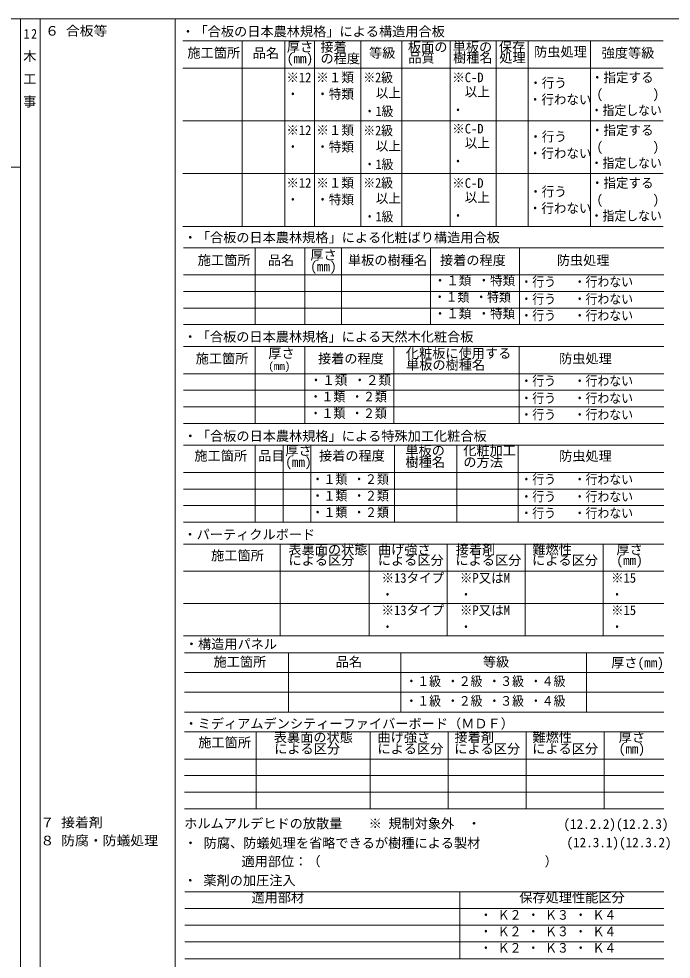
# Model space of a CAD drawing. Units: millimetres on the paper. Extents: x -395 to 397, y -284 to 286.
# Drawn here: x 0.9 to 198.9, y 0.7 to 286.2 of the extents above; entities that cross this region are included whole.
import ezdxf
from ezdxf.enums import TextEntityAlignment as Align

# ---------------------------------------------------------------- set-up
doc = ezdxf.new("R2010")
doc.units = ezdxf.units.MM
for name, color, linetype, lineweight in [('0-1', 4, 'Continuous', 9), ('0-2_文字', 7, 'Continuous', 9), ('0-F_ﾀｲﾄﾙ', 5, 'Continuous', 9)]:
    doc.layers.add(name, color=color, linetype=linetype, lineweight=lineweight)
doc.styles.add('@ＭＳ ゴシック', font='')
doc.styles.add('ＭＳ ゴシック', font='')
doc.styles.get('@ＭＳ ゴシック').set_extended_font_data('@MS Gothic')
doc.styles.get('ＭＳ ゴシック').set_extended_font_data('MS Gothic')

msp = doc.modelspace()

# ---------------------------------------------------------------- linework, layer by layer
at = {"layer": '0-1'}
for p, q in [((1.369, 286.235), (1.369, -261.265)), ((7.369, 286.235), (7.369, -261.265)), ((48.369, 286.235), (48.369, -261.265)), ((50.674, 279.514), (196.458, 279.514)), ((68.674, 279.514), (68.674, 223.219)), ((81.594, 279.514), (81.594, 223.219)), ((90.657, 279.514), (90.657, 223.219)), ((104.684, 279.514), (104.684, 223.219)), ((117.198, 279.514), (117.198, 223.219)), ((131.783, 279.514), (131.783, 223.219)), ((145.84, 279.514), (145.84, 223.219)), ((155.484, 279.514), (155.484, 223.219)), ((174.433, 279.514), (174.433, 223.219)), ((50.674, 271.26), (196.458, 271.26)), ((50.674, 255.247), (196.458, 255.247)), ((-196.631, 241.235), (1.369, 241.235)), ((50.674, 239.233), (196.458, 239.233)), ((50.674, 223.219), (196.458, 223.219)), ((50.869, 216.726), (196.653, 216.726)), ((72.663, 216.726), (72.663, 193.376)), ((87.663, 216.726), (87.663, 193.376)), ((98.857, 216.726), (98.857, 193.376)), ((125.877, 216.726), (125.877, 193.376)), ((152.897, 216.726), (152.897, 193.376)), ((50.869, 208.473), (196.653, 208.473)), ((50.869, 203.44), (196.653, 203.44)), ((50.869, 198.408), (196.653, 198.408)), ((50.869, 193.376), (196.653, 193.376)), ((50.869, 186.726), (196.653, 186.726)), ((72.663, 186.726), (72.663, 163.376)), ((87.663, 186.726), (87.663, 163.376)), ((114.683, 186.726), (114.683, 163.376)), ((152.794, 186.726), (152.794, 163.376)), ((50.869, 178.473), (196.653, 178.473)), ((50.869, 173.44), (196.653, 173.44)), ((50.869, 168.408), (196.653, 168.408)), ((50.869, 163.376), (196.653, 163.376)), ((50.869, 156.726), (196.653, 156.726)), ((72.663, 156.726), (72.663, 133.376)), ((81.148, 156.726), (81.148, 133.376)), ((89.566, 156.726), (89.566, 133.376)), ((114.975, 156.726), (114.975, 133.376)), ((133.862, 156.726), (133.862, 133.376)), ((152.497, 156.726), (152.497, 133.376)), ((50.869, 148.473), (196.653, 148.473)), ((50.869, 143.44), (196.653, 143.44)), ((50.869, 138.408), (196.653, 138.408)), ((50.869, 133.376), (196.653, 133.376)), ((50.869, 126.726), (196.653, 126.726)), ((80.207, 126.726), (80.207, 98.845)), ((107.227, 126.726), (107.227, 98.845)), ((130.915, 126.726), (130.915, 98.845)), ((154.604, 126.726), (154.604, 98.845)), ((178.293, 126.726), (178.293, 98.845)), ((50.869, 118.473), (196.653, 118.473)), ((50.869, 108.659), (196.653, 108.659)), ((50.869, 98.845), (196.653, 98.845)), ((51.136, 93.726), (196.653, 93.726)), ((82.786, 93.726), (82.786, 75.726)), ((116.869, 93.726), (116.869, 75.726)), ((173.213, 93.726), (173.213, 75.726)), ((51.136, 87.736), (196.653, 87.736)), ((51.136, 81.726), (196.653, 81.726)), ((51.136, 75.726), (196.653, 75.726)), ((51.136, 69.726), (196.653, 69.726)), ((72.931, 69.726), (72.931, 46.376)), ((107.494, 69.726), (107.494, 46.376)), ((131.183, 69.726), (131.183, 46.376)), ((154.871, 69.726), (154.871, 46.376)), ((178.56, 69.726), (178.56, 46.376)), ((51.136, 61.473), (196.653, 61.473)), ((51.136, 56.44), (196.653, 56.44)), ((51.136, 51.408), (196.653, 51.408)), ((51.136, 46.376), (196.653, 46.376)), ((51.292, 21.151), (196.653, 21.151)), ((134.811, 21.151), (134.811, 0.831)), ((51.292, 16.071), (196.653, 16.071)), ((51.292, 10.991), (196.653, 10.991)), ((51.292, 5.911), (196.653, 5.911)), ((51.292, 0.831), (196.653, 0.831))]:
    msp.add_line(p, q, dxfattribs=at)
at = {"layer": '0-2_文字'}
msp.add_line((51.292, 16.071), (81.616, 16.071), dxfattribs=at)
at = {"layer": '0-F_ﾀｲﾄﾙ', "color": 7}
msp.add_lwpolyline([(-81.537, 286.235), (397.369, 286.235), (397.369, -283.681)], dxfattribs=at)

# ---------------------------------------------------------------- texts
at = {"layer": '0-2_文字', "style": 'ＭＳ ゴシック'}
for s, width, p in [('６ 合板等', 1.05, (8.842, 280.241)), ('※12', 0.95, (82.102, 266.095)), ('※１類', 0.95, (91.182, 266.095)), ('※2級', 0.9, (105.469, 266.095)), ('※C-D', 0.95, (132.468, 266.095)), ('・行う', 0.95, (155.853, 264.425)), ('・指定する', 0.95, (174.577, 266.095)), ('\u3000以上', 0.95, (105.469, 261.409)), ('\u3000以上', 0.95, (132.468, 261.782)), ('・', 0.9, (82.26, 261.063)), ('・特類', 0.95, (91.182, 261.063)), ('・行わない', 0.95, (155.73, 259.393)), ('(        )', 0.95, (176.3, 261.063)), ('・1級', 0.9, (105.579, 255.822)), ('・指定しない', 0.9, (174.486, 256.125)), ('・', 0.9, (132.401, 256.195)), ('※１類', 0.95, (91.182, 250.081)), ('※2級', 0.9, (105.469, 249.987)), ('※C-D', 0.95, (132.468, 250.529)), ('・指定する', 0.95, (174.577, 250.081)), ('※12', 0.95, (82.102, 250.081)), ('・行う', 0.95, (155.853, 248.103)), ('・特類', 0.95, (91.182, 245.049)), ('\u3000以上', 0.95, (105.469, 245.301)), ('\u3000以上', 0.95, (132.468, 246.216)), ('(        )', 0.95, (176.3, 245.049)), ('・', 0.9, (82.26, 245.049)), ('・行わない', 0.95, (155.73, 243.071)), ('・1級', 0.9, (105.579, 239.714)), ('・', 0.9, (132.401, 240.629)), ('・指定しない', 0.9, (174.486, 240.111)), ('※12', 0.95, (82.102, 234.067)), ('※１類', 0.95, (91.182, 234.067)), ('※2級', 0.9, (105.469, 234.094)), ('※C-D', 0.95, (132.468, 234.015)), ('・指定する', 0.95, (174.577, 234.067)), ('・行う', 0.95, (155.853, 231.418)), ('・', 0.9, (82.26, 229.035)), ('・特類', 0.95, (91.182, 229.035)), ('\u3000以上', 0.95, (105.469, 229.408)), ('\u3000以上', 0.95, (132.468, 229.702)), ('(        )', 0.95, (176.3, 229.035)), ('・行わない', 0.95, (155.73, 226.386)), ('・1級', 0.9, (105.579, 223.821)), ('・', 0.9, (132.401, 224.115)), ('・指定しない', 0.9, (174.486, 224.097)), ('・１類 ・特類', 0.95, (126.847, 204.456)), ('・行う\u3000 ・行わない', 0.9, (153.155, 204.056)), ('・１類 ・特類', 0.9, (126.847, 199.424)), ('・行う\u3000 ・行わない', 0.9, (153.155, 198.817)), ('・１類 ・特類', 0.95, (126.847, 194.392)), ('・行う\u3000 ・行わない', 0.9, (153.155, 193.819)), ('・１類 ・２類', 0.95, (89.174, 174.192)), ('・行う\u3000 ・行わない', 0.9, (153.155, 173.951)), ('・１類 ・２類', 0.9, (89.174, 169.16)), ('・行う\u3000 ・行わない', 0.9, (153.155, 168.712)), ('・１類 ・２類', 0.9, (89.174, 164.127)), ('・行う\u3000 ・行わない', 0.9, (153.155, 163.714)), ('・１類 ・２類', 0.9, (89.78, 144.112)), ('・行う\u3000 ・行わない', 0.9, (153.155, 144.057)), ('・１類 ・２類', 0.9, (89.78, 139.079)), ('・行う\u3000 ・行わない', 0.9, (153.155, 138.818)), ('・１類 ・２類', 0.9, (89.78, 134.047)), ('・行う\u3000 ・行わない', 0.9, (153.155, 133.82)), ('※13タイプ', 0.95, (110.987, 114.118)), ('※P又はM', 0.95, (134.785, 114.118)), ('※15', 0.95, (180.679, 114.118)), ('・', 0.9, (111.012, 109.086)), ('・', 0.9, (134.824, 109.086)), ('・', 0.9, (180.703, 109.086)), ('※13タイプ', 0.95, (110.987, 104.304)), ('※P又はM', 0.95, (134.785, 104.304)), ('※15', 0.95, (180.679, 104.304)), ('・', 0.9, (111.012, 99.272)), ('・', 0.9, (134.824, 99.272)), ('・', 0.9, (180.703, 99.272)), ('・１級 ・２級 ・３級 ・４級', 0.9, (118.239, 82.772)), ('・１級 ・２級 ・３級 ・４級', 0.9, (118.239, 76.775)), ('７ 接着剤', 1.05, (7.426, 39.877)), ('８ 防腐・防蟻処理', 1.05, (7.426, 34.37)), ('・ Ｋ２ ・ Ｋ３ ・ Ｋ４', 0.9, (140.869, 11.785)), ('・ Ｋ２ ・ Ｋ３ ・ Ｋ４', 0.9, (140.869, 6.785)), ('・ Ｋ２ ・ Ｋ３ ・ Ｋ４', 0.9, (140.869, 1.785))]:
    msp.add_text(s, height=2.933, dxfattribs=dict(at, width=width)).set_placement(p, align=Align.BOTTOM_LEFT)
for s, height, p in [('・「合板の日本農林規格」による構造用合板', 2.933, (50.206, 280.041)), ('施工箇所', 2.933, (52.047, 273.542)), ('品名', 2.933, (71.868, 273.51)), ('厚さ', 2.933, (82.238, 275.354)), ('接着', 2.933, (92.444, 275.354)), ('等級', 2.933, (107.19, 273.542)), ('板面の', 2.933, (119.003, 275.354)), ('単板の', 2.933, (132.587, 275.354)), ('保存', 2.933, (146.612, 275.354)), ('防虫処理', 2.933, (157.326, 273.879)), ('強度等級', 2.933, (177.828, 273.542)), ('(mm)', 2.933, (82.228, 271.854)), ('の程度', 2.933, (92.459, 271.854)), ('品質', 2.933, (119.125, 272.094)), ('樹種名', 2.933, (132.71, 272.094)), ('処理', 2.933, (146.734, 272.094)), ('・「合板の日本農林規格」による化粧ばり構造用合板', 2.933, (50.898, 217.489)), ('施工箇所', 2.933, (55.189, 210.593)), ('品名', 2.933, (76.499, 210.593)), ('厚さ', 2.933, (89.381, 212.186)), ('単板の樹種名', 2.933, (100.793, 210.593)), ('接着の程度', 2.933, (128.73, 210.593)), ('防虫処理', 2.933, (164.211, 210.593)), ('(mm)', 2.933, (89.358, 208.687)), ('・「合板の日本農林規格」による天然木化粧合板', 2.933, (50.885, 187.347)), ('厚さ', 2.933, (76.613, 182.32)), ('化粧板に使用する', 2.933, (118.376, 182.32)), ('施工箇所', 2.933, (54.563, 180.727)), ('接着の程度', 2.933, (91.688, 180.727)), ('単板の樹種名', 2.933, (118.442, 178.821)), ('防虫処理', 2.933, (164.914, 180.727)), ('(mm)', 2.453, (76.613, 178.821)), ('・「合板の日本農林規格」による特殊加工化粧合板', 2.933, (50.91, 157.208)), ('単板の', 2.933, (118.222, 152.81)), ('施工箇所', 2.933, (54.17, 151.216)), ('品目', 2.933, (73.565, 151.216)), ('厚さ', 2.933, (81.788, 152.81)), ('接着の程度', 2.933, (91.992, 151.216)), ('化粧加工', 2.933, (135.791, 152.81)), ('防虫処理', 2.933, (164.914, 151.138)), ('(mm)', 2.933, (81.765, 149.31)), ('樹種名', 2.933, (118.255, 149.31)), ('の方法', 2.933, (135.824, 149.31)), ('・パーティクルボード', 2.933, (50.836, 127.305)), ('表裏面の状態', 2.933, (82.706, 122.748)), ('曲げ強さ', 2.933, (109.903, 122.748)), ('接着剤', 2.933, (133.508, 122.748)), ('難燃性', 2.933, (156.767, 122.748)), ('厚さ', 2.933, (182.318, 122.748)), ('施工箇所', 2.933, (59.245, 120.935)), ('による区分', 2.933, (82.739, 119.488)), ('による区分', 2.933, (109.87, 119.488)), ('による区分', 2.933, (133.442, 119.488)), ('による区分', 2.933, (156.701, 119.488)), ('(mm)', 2.933, (182.308, 119.46)), ('・構造用パネル', 2.933, (51.272, 94.045)), ('施工箇所', 2.933, (59.991, 88.644)), ('品名', 2.933, (97.065, 88.644)), ('等級', 2.933, (141.763, 88.644)), ('厚さ(mm)', 2.933, (180.718, 88.395)), ('・ミディアムデンシティーファイバーボード（ＭＤＦ）', 2.933, (51.16, 69.868)), ('表裏面の状態', 2.933, (78.274, 65.752)), ('曲げ強さ', 2.933, (109.772, 65.752)), ('接着剤', 2.933, (133.136, 65.752)), ('難燃性', 2.933, (156.824, 65.752)), ('厚さ', 2.933, (183.014, 65.752)), ('施工箇所', 2.933, (55.34, 64.159)), ('による区分', 2.933, (78.406, 62.253)), ('による区分', 2.933, (109.739, 62.253)), ('による区分', 2.933, (133.07, 62.253)), ('による区分', 2.933, (156.758, 62.253)), ('(mm)', 2.933, (183.014, 62.253)), ('ホルムアルデヒドの放散量    ※ 規制対象外  ・    ', 2.933, (51.085, 39.555)), ('(12.2.2)(12.2.3)', 2.933, (166.209, 39.387)), ('・ 防腐、防蟻処理を省略できるが樹種による製材', 2.933, (50.985, 33.625)), ('(12.3.1)(12.3.2)', 2.933, (167.14, 33.78)), ('\u3000\u3000\u3000\u3000適用部位：（\u3000\u3000\u3000\u3000\u3000\u3000\u3000\u3000\u3000\u3000\u3000\u3000\u3000\u3000\u3000\u3000\u3000） ', 2.933, (52.473, 28.037)), ('・ 薬剤の加圧注入', 2.933, (50.903, 22.264)), ('適用部材', 2.933, (71.488, 17.054)), ('保存処理性能区分', 2.933, (152.815, 17.054))]:
    msp.add_text(s, height=height, dxfattribs=at).set_placement(p, align=Align.BOTTOM_LEFT)
at = {"layer": '0-2_文字', "insert": (2.304, 280.227), "char_height": 2.933, "attachment_point": 7, "style": 'ＭＳ ゴシック'}
msp.add_mtext('\\T1.28;\\W0.9;12', dxfattribs=at)
at = {"layer": '0-2_文字', "insert": (2.304, 281.529), "char_height": 2.933, "attachment_point": 7, "rotation": 270, "style": '@ＭＳ ゴシック'}
msp.add_mtext('\\T1.15;\u3000木\\~工\\~事', dxfattribs=at)

doc.saveas('drawing.dxf')
